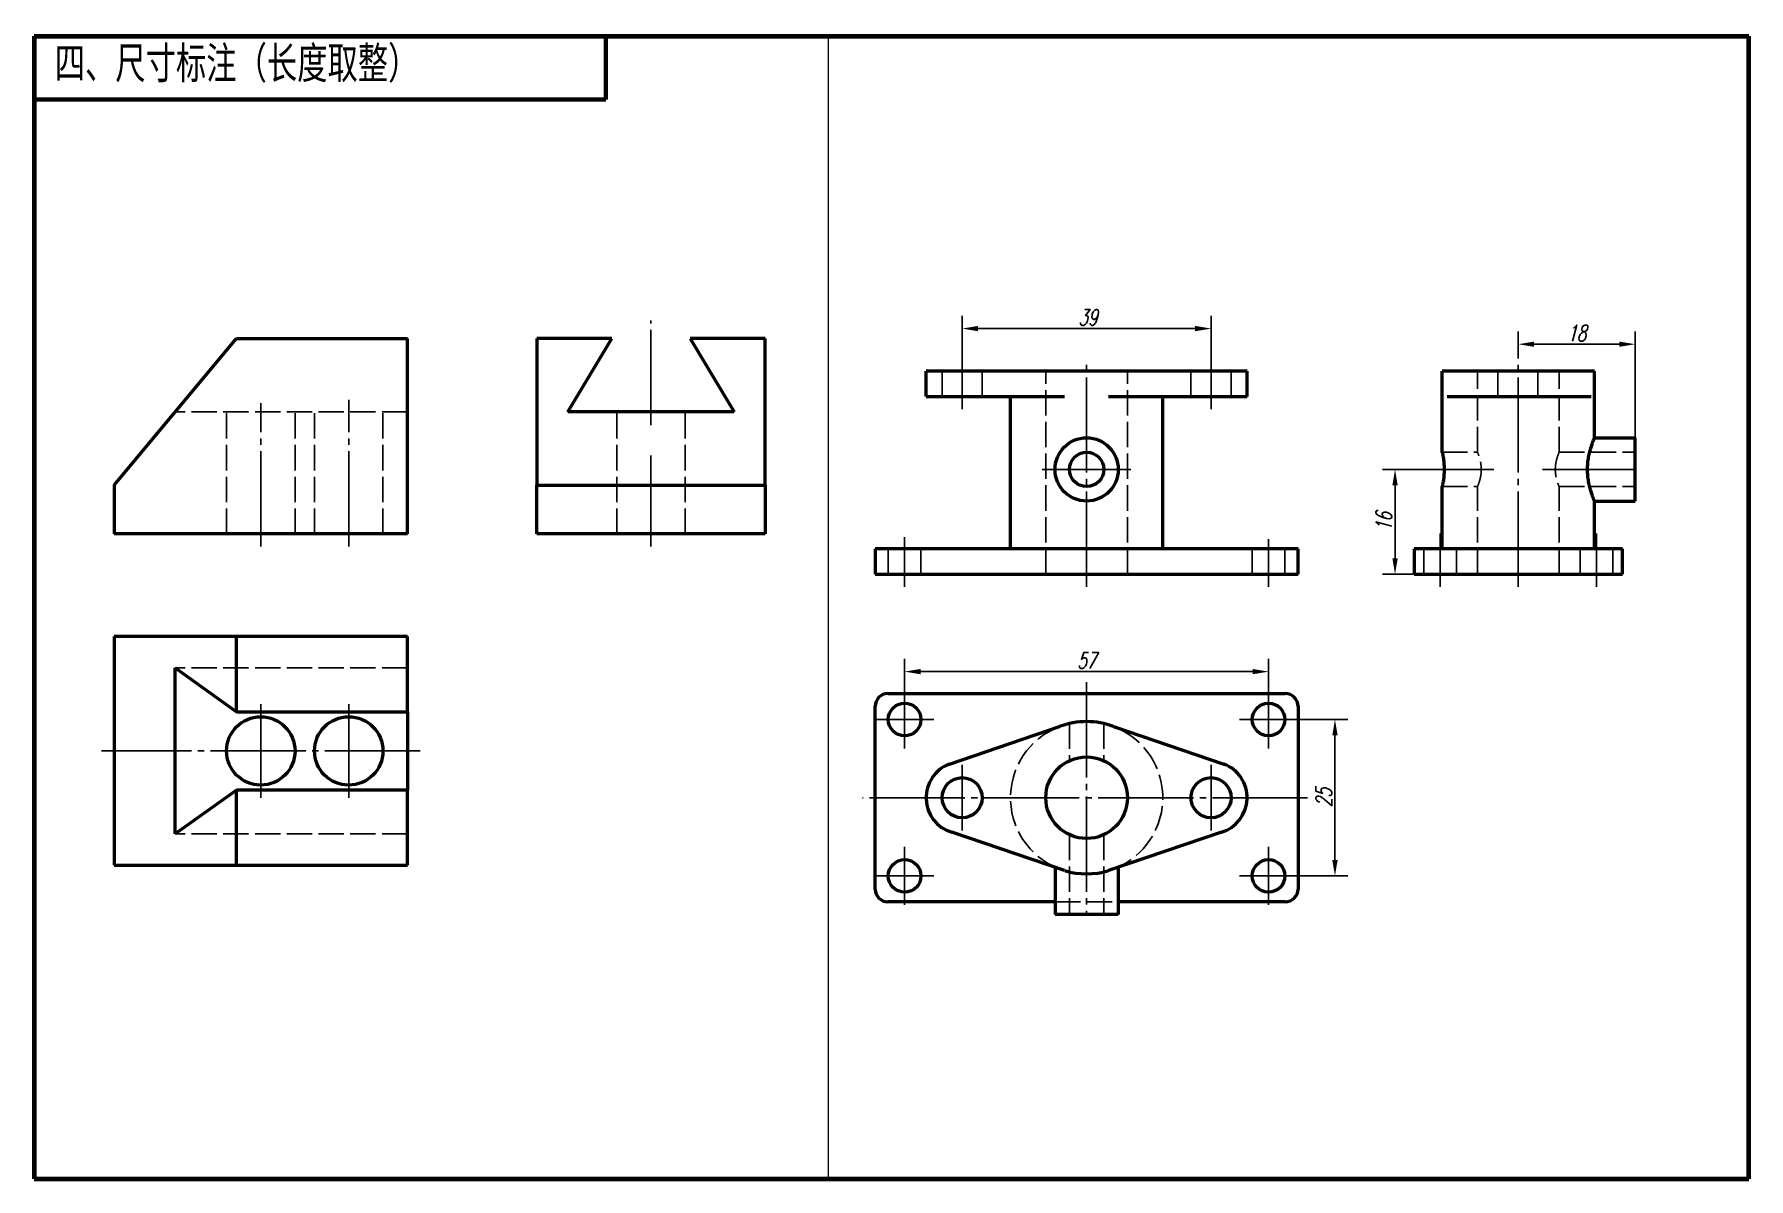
# Model space of a CAD drawing. Header units: millimetres. Extents: x -1426 to 345, y 2742 to 3124.
# Drawn here: x -526.3 to -256.3, y 2943.1 to 3123.4 of the extents above; entities that cross this region are included whole.
import ezdxf

# ---------------------------------------------------------------- set-up
doc = ezdxf.new("R2010")
doc.units = ezdxf.units.MM
doc.header["$PDMODE"] = 33
doc.header["$PDSIZE"] = 1.5
doc.linetypes.add('myCENTER', pattern=[18, 15, -1, 1, -1])
doc.linetypes.add('myHIDDEN', pattern=[5, 4, -1])
doc.layers.get('Defpoints').update_dxf_attribs({"lineweight": 20})
for name, color, linetype, lineweight in [('中心线', 7, 'myCENTER', 25), ('尺寸', 7, 'Continuous', 25), ('粗实线', 7, 'Continuous', 50), ('虚线', 7, 'myHIDDEN', 25)]:
    doc.layers.add(name, color=color, linetype=linetype, lineweight=lineweight)
doc.styles.add('尺寸文字1-2.5号', font='txt.shx', dxfattribs={"width": 0.7, "oblique": 15, "height": 2.5})
doc.styles.add('标题汉字1-5号', font='', dxfattribs={"width": 0.7, "height": 5})
doc.styles.get('标题汉字1-5号').set_extended_font_data('SimSun')
doc.dimstyles.new('尺寸25', dxfattribs={"dimtxt": 2.5, "dimasz": 2.5, "dimexe": 2, "dimexo": 0, "dimgap": 0.5, "dimtad": 1, "dimdec": 0, "dimdsep": 46, "dimtxsty": '尺寸文字1-2.5号', "dimcen": 0, "dimadec": 0, "dimazin": 0, "dimtfac": 1, "dimtdec": 0, "dimtmove": 0, "dimatfit": 3, "dimfxl": 1, "dimarcsym": 0})

# ---------------------------------------------------------------- blocks, each defined once
blk = doc.blocks.new('*D155')
at = {"layer": 'Defpoints', "color": 0, "lineweight": 0}
for p in [(-331.92, 3022.95), (-389.23, 3019.98), (-331.92, 3019.98)]:
    blk.add_point(p, dxfattribs=at)
at = {"layer": '尺寸', "color": 0, "lineweight": -2}
for p, q in [((-389.23, 3019.98), (-389.23, 3024.95)), ((-331.92, 3019.98), (-331.92, 3024.95)), ((-386.73, 3022.95), (-334.42, 3022.95))]:
    blk.add_line(p, q, dxfattribs=at)
at = {"layer": '尺寸', "color": 0, "lineweight": 0}
for points in [[(-386.73, 3023.37), (-386.73, 3022.54), (-389.23, 3022.95)], [(-334.42, 3023.37), (-334.42, 3022.54), (-331.92, 3022.95)]]:
    blk.add_solid(points, dxfattribs=at)
at = {"layer": '尺寸', "color": 0, "insert": (-360.57, 3024.7), "char_height": 2.5, "attachment_point": 5, "style": '尺寸文字1-2.5号'}
blk.add_mtext('57', dxfattribs=at)
blk = doc.blocks.new('*D156')
at = {"layer": 'Defpoints', "color": 0, "lineweight": 0}
for p in [(-327.34, 3015.41), (-321.46, 3015.41), (-327.34, 2990.77)]:
    blk.add_point(p, dxfattribs=at)
at = {"layer": '尺寸', "color": 0, "lineweight": -2}
for p, q in [((-327.34, 3015.41), (-319.46, 3015.41)), ((-321.46, 2993.27), (-321.46, 3012.91)), ((-327.34, 2990.77), (-319.46, 2990.77))]:
    blk.add_line(p, q, dxfattribs=at)
at = {"layer": '尺寸', "color": 0, "lineweight": 0}
for points in [[(-321.88, 3012.91), (-321.04, 3012.91), (-321.46, 3015.41)], [(-321.88, 2993.27), (-321.04, 2993.27), (-321.46, 2990.77)]]:
    blk.add_solid(points, dxfattribs=at)
at = {"layer": '尺寸', "color": 0, "insert": (-323.21, 3003.09), "char_height": 2.5, "attachment_point": 5, "rotation": 90, "style": '尺寸文字1-2.5号'}
blk.add_mtext('25', dxfattribs=at)
blk = doc.blocks.new('*D157')
at = {"layer": 'Defpoints', "color": 0, "lineweight": 0}
for p in [(-340.98, 3076.99), (-380.17, 3071.98), (-340.98, 3071.58)]:
    blk.add_point(p, dxfattribs=at)
at = {"layer": '尺寸', "color": 0, "lineweight": -2}
for p, q in [((-380.17, 3071.98), (-380.17, 3078.99)), ((-340.98, 3071.58), (-340.98, 3078.99)), ((-377.67, 3076.99), (-343.48, 3076.99))]:
    blk.add_line(p, q, dxfattribs=at)
at = {"layer": '尺寸', "color": 0, "lineweight": 0}
for points in [[(-377.67, 3077.41), (-377.67, 3076.57), (-380.17, 3076.99)], [(-343.48, 3077.41), (-343.48, 3076.57), (-340.98, 3076.99)]]:
    blk.add_solid(points, dxfattribs=at)
at = {"layer": '尺寸', "color": 0, "insert": (-360.39, 3078.74), "char_height": 2.5, "attachment_point": 5, "style": '尺寸文字1-2.5号'}
blk.add_mtext('39', dxfattribs=at)
blk = doc.blocks.new('*D158')
at = {"layer": 'Defpoints', "color": 0, "lineweight": 0}
for p in [(-274.19, 3074.53), (-292.59, 3072.3), (-274.19, 3059.77)]:
    blk.add_point(p, dxfattribs=at)
at = {"layer": '尺寸', "color": 0, "lineweight": -2}
for p, q in [((-292.59, 3072.3), (-292.59, 3076.53)), ((-274.19, 3059.77), (-274.19, 3076.53)), ((-290.09, 3074.53), (-276.69, 3074.53))]:
    blk.add_line(p, q, dxfattribs=at)
at = {"layer": '尺寸', "color": 0, "lineweight": 0}
for points in [[(-290.09, 3074.94), (-290.09, 3074.11), (-292.59, 3074.53)], [(-276.69, 3074.94), (-276.69, 3074.11), (-274.19, 3074.53)]]:
    blk.add_solid(points, dxfattribs=at)
at = {"layer": '尺寸', "color": 0, "insert": (-283.39, 3076.28), "char_height": 2.5, "attachment_point": 5, "style": '尺寸文字1-2.5号'}
blk.add_mtext('18', dxfattribs=at)
blk = doc.blocks.new('*D159')
at = {"layer": 'Defpoints', "color": 0, "lineweight": 0}
for p in [(-312, 3054.8), (-306.26, 3054.8), (-308.99, 3038.3)]:
    blk.add_point(p, dxfattribs=at)
at = {"layer": '尺寸', "color": 0, "lineweight": -2}
for p, q in [((-306.26, 3054.8), (-314, 3054.8)), ((-312, 3040.8), (-312, 3052.3)), ((-308.99, 3038.3), (-314, 3038.3))]:
    blk.add_line(p, q, dxfattribs=at)
at = {"layer": '尺寸', "color": 0, "lineweight": 0}
for points in [[(-312.42, 3052.3), (-311.58, 3052.3), (-312, 3054.8)], [(-312.42, 3040.8), (-311.58, 3040.8), (-312, 3038.3)]]:
    blk.add_solid(points, dxfattribs=at)
at = {"layer": '尺寸', "color": 0, "insert": (-313.75, 3046.55), "char_height": 2.5, "attachment_point": 5, "rotation": 90, "style": '尺寸文字1-2.5号'}
blk.add_mtext('16', dxfattribs=at)

msp = doc.modelspace()

# ---------------------------------------------------------------- linework, layer by layer
at = {"lineweight": 100}
for p, q in [((-526.3, 3123.07), (-256.3, 3123.07)), ((-526.3, 3123.07), (-526.3, 2943.07)), ((-256.3, 2943.07), (-256.3, 3123.07)), ((-526.3, 2943.07), (-256.3, 2943.07))]:
    msp.add_line(p, q, dxfattribs=at)
for p, q in [((-526.3, 3123.07), (-436.3, 3123.07)), ((-436.3, 3123.07), (-346.3, 3123.07)), ((-346.3, 3123.07), (-256.3, 3123.07)), ((-256.3, 3123.07), (-256.3, 3033.07)), ((-256.3, 3033.07), (-256.3, 2943.07))]:
    msp.add_line(p, q)
at = {"lineweight": 0}
for p, q in [((-526.3, 3123.07), (-526.3, 3113.07)), ((-526.3, 3123.07), (-406.3, 3123.07)), ((-401.27, 3123.35), (-401.27, 2943.35))]:
    msp.add_line(p, q, dxfattribs=at)
at = {"lineweight": 70}
for p, q in [((-436.3, 3113.07), (-436.3, 3123.07)), ((-526.3, 3113.07), (-436.3, 3113.07))]:
    msp.add_line(p, q, dxfattribs=at)
at = {"layer": '中心线'}
for p, q in [((-429.18, 3061.8), (-429.18, 3078.24)), ((-380.17, 3064.3), (-380.17, 3071.98)), ((-360.57, 3036.3), (-360.57, 3072.3)), ((-340.98, 3064.3), (-340.98, 3071.58)), ((-292.59, 3036.3), (-292.59, 3072.3)), ((-490.63, 3042.66), (-490.63, 3065.24)), ((-476.78, 3042.66), (-476.78, 3065.74)), ((-429.18, 3042.66), (-429.18, 3056.99)), ((-367.55, 3054.8), (-353.6, 3054.8)), ((-306.26, 3054.8), (-296.42, 3054.8)), ((-288.76, 3054.8), (-274.19, 3054.8)), ((-389.23, 3036.3), (-389.23, 3044.15)), ((-331.92, 3036.3), (-331.92, 3043.8)), ((-304.91, 3036.3), (-304.91, 3044.72)), ((-280.27, 3036.3), (-280.27, 3044.72)), ((-389.23, 3010.83), (-389.23, 3019.98)), ((-360.57, 3021.27), (-360.57, 2984.69)), ((-331.92, 3019.98), (-331.92, 3010.83)), ((-490.63, 3003.07), (-490.63, 3017.84)), ((-476.78, 3003.07), (-476.78, 3017.84)), ((-393.81, 3015.41), (-384.66, 3015.41)), ((-336.49, 3015.41), (-327.34, 3015.41)), ((-465.54, 3010.46), (-515.71, 3010.46)), ((-380.17, 2997.92), (-380.17, 3008.25)), ((-340.98, 2997.92), (-340.98, 3008.25)), ((-325.76, 3003.09), (-395.87, 3003.09)), ((-389.23, 2986.2), (-389.23, 2995.34)), ((-331.92, 2995.34), (-331.92, 2986.2)), ((-384.66, 2990.77), (-393.81, 2990.77)), ((-336.49, 2990.77), (-327.34, 2990.77))]:
    msp.add_line(p, q, dxfattribs=at)
at = {"layer": '粗实线', "extrusion": (0, 1, 0)}
for p, q in [((-513.71, 3052.35), (-494.48, 3075.44)), ((-494.48, 3075.44), (-467.54, 3075.44)), ((-467.54, 3044.66), (-467.54, 3075.44)), ((-435.34, 3075.44), (-447.18, 3075.44)), ((-447.18, 3075.44), (-447.18, 3052.35)), ((-442.26, 3063.89), (-435.34, 3075.44)), ((-411.18, 3075.44), (-423.02, 3075.44)), ((-423.02, 3075.44), (-416.1, 3063.89)), ((-411.18, 3052.35), (-411.18, 3075.44)), ((-385.85, 3066.3), (-385.85, 3070.3)), ((-381.8, 3070.3), (-385.85, 3070.3)), ((-364.03, 3070.3), (-381.8, 3070.3)), ((-357.12, 3070.3), (-364.03, 3070.3)), ((-339.35, 3070.3), (-357.12, 3070.3)), ((-335.3, 3070.3), (-339.35, 3070.3)), ((-335.3, 3066.3), (-335.3, 3070.3)), ((-304.57, 3057.5), (-304.57, 3070.3)), ((-303.79, 3070.3), (-304.57, 3070.3)), ((-297.2, 3070.3), (-303.79, 3070.3)), ((-286.45, 3070.3), (-297.2, 3070.3)), ((-281.11, 3070.3), (-286.45, 3070.3)), ((-280.6, 3070.3), (-281.11, 3070.3)), ((-280.6, 3059.77), (-280.6, 3070.3)), ((-385.85, 3066.3), (-381.8, 3066.3)), ((-381.8, 3066.3), (-364.03, 3066.3)), ((-372.56, 3042.3), (-372.56, 3066.3)), ((-357.12, 3066.3), (-339.35, 3066.3)), ((-348.59, 3042.3), (-348.59, 3066.3)), ((-339.35, 3066.3), (-335.3, 3066.3)), ((-303.79, 3066.3), (-297.2, 3066.3)), ((-297.2, 3066.3), (-286.45, 3066.3)), ((-286.45, 3066.3), (-281.11, 3066.3)), ((-416.1, 3063.89), (-442.26, 3063.89)), ((-280.6, 3059.77), (-274.19, 3059.77)), ((-274.19, 3049.82), (-274.19, 3059.77)), ((-513.71, 3052.35), (-513.71, 3044.66)), ((-447.18, 3052.35), (-411.18, 3052.35)), ((-447.18, 3044.66), (-447.18, 3052.35)), ((-411.18, 3052.35), (-411.18, 3044.66)), ((-304.57, 3042.3), (-304.57, 3052.09)), ((-280.6, 3049.82), (-274.19, 3049.82)), ((-280.6, 3042.3), (-280.6, 3049.82)), ((-467.54, 3044.66), (-513.71, 3044.66)), ((-411.18, 3044.66), (-447.18, 3044.66)), ((-391.87, 3042.3), (-393.87, 3042.3)), ((-393.87, 3042.3), (-393.87, 3038.3)), ((-329.28, 3042.3), (-391.87, 3042.3)), ((-327.28, 3042.3), (-329.28, 3042.3)), ((-327.28, 3038.3), (-327.28, 3042.3)), ((-308.99, 3042.3), (-308.99, 3038.3)), ((-306.99, 3042.3), (-308.99, 3042.3)), ((-278.19, 3042.3), (-306.99, 3042.3)), ((-276.19, 3042.3), (-278.19, 3042.3)), ((-276.19, 3038.3), (-276.19, 3042.3)), ((-393.87, 3038.3), (-391.87, 3038.3)), ((-391.87, 3038.3), (-329.28, 3038.3)), ((-329.28, 3038.3), (-327.28, 3038.3)), ((-308.99, 3038.3), (-306.99, 3038.3)), ((-306.99, 3038.3), (-278.19, 3038.3)), ((-278.19, 3038.3), (-276.19, 3038.3))]:
    msp.add_line(p, q, dxfattribs=at)
at = {"layer": '粗实线'}
for p, q in [((-513.71, 3028.46), (-513.71, 2992.46)), ((-494.48, 3028.46), (-513.71, 3028.46)), ((-494.48, 3016.61), (-494.48, 3028.46)), ((-467.54, 3028.46), (-494.48, 3028.46)), ((-467.54, 3016.61), (-467.54, 3028.46)), ((-504.09, 2997.38), (-504.09, 3023.54)), ((-504.09, 3023.54), (-494.48, 3016.61)), ((-391.87, 3019.49), (-329.28, 3019.49)), ((-494.48, 3016.61), (-467.54, 3016.61)), ((-467.54, 3016.61), (-467.54, 3004.3)), ((-393.87, 2988.69), (-393.87, 3017.49)), ((-327.28, 3017.49), (-327.28, 2988.69)), ((-382.18, 3008.4), (-364.83, 3014.29)), ((-356.32, 3014.29), (-338.97, 3008.4)), ((-494.48, 3004.3), (-504.09, 2997.38)), ((-494.48, 2992.46), (-494.48, 3004.3)), ((-467.54, 3004.3), (-494.48, 3004.3)), ((-467.54, 2992.46), (-467.54, 3004.3)), ((-364.03, 2991.61), (-381.8, 2997.65)), ((-339.35, 2997.65), (-357.12, 2991.61)), ((-513.71, 2992.46), (-494.48, 2992.46)), ((-494.48, 2992.46), (-467.54, 2992.46)), ((-365.55, 2992.07), (-365.55, 2984.69)), ((-355.6, 2992.07), (-355.6, 2984.69)), ((-365.55, 2986.69), (-391.87, 2986.69)), ((-329.28, 2986.69), (-355.6, 2986.69)), ((-355.6, 2984.69), (-365.55, 2984.69))]:
    msp.add_line(p, q, dxfattribs=at)
for centre, radius in [((-360.57, 3054.8), 4.98), ((-360.57, 3054.8), 2.71), ((-389.23, 3015.41), 2.57), ((-331.92, 3015.41), 2.57), ((-490.63, 3010.46), 5.39), ((-476.78, 3010.46), 5.39), ((-360.57, 3003.09), 6.43), ((-380.17, 3003.09), 3.16), ((-340.98, 3003.09), 3.16), ((-389.23, 2990.77), 2.57), ((-331.92, 2990.77), 2.57)]:
    msp.add_circle(centre, radius, dxfattribs=at)
for centre, radius, start, end in [((-391.87, 3017.49), 2, 90, 180), ((-329.28, 3017.49), 2, 0, 90), ((-360.57, 3003.09), 11.99, 69.2075, 110.7925), ((-380.17, 3003.09), 5.68, 110.7925, 253.2707), ((-340.98, 3003.09), 5.68, 286.7293, 69.2075), ((-360.57, 3003.09), 11.99, 253.2707, 286.7293), ((-391.87, 2988.69), 2, 180, 270), ((-329.28, 2988.69), 2, 270, 0)]:
    msp.add_arc(centre, radius, start, end, dxfattribs=at)
for points, knots in [([(-280.6, 3049.82), (-280.6, 3049.82), (-280.61, 3049.85), (-280.67, 3049.98), (-280.71, 3050.08), (-280.8, 3050.33), (-280.86, 3050.49), (-280.99, 3050.85), (-281.06, 3051.06), (-281.2, 3051.5), (-281.27, 3051.74), (-281.4, 3052.28), (-281.46, 3052.58), (-281.57, 3053.19), (-281.61, 3053.51), (-281.67, 3054.15), (-281.68, 3054.48), (-281.68, 3055.11), (-281.67, 3055.44), (-281.61, 3056.09), (-281.57, 3056.41), (-281.46, 3057.02), (-281.4, 3057.31), (-281.27, 3057.85), (-281.2, 3058.1), (-281.06, 3058.53), (-280.99, 3058.74), (-280.86, 3059.1), (-280.8, 3059.26), (-280.71, 3059.52), (-280.67, 3059.61), (-280.61, 3059.74), (-280.6, 3059.77), (-280.6, 3059.77)], [18.996417, 18.996417, 18.996417, 18.996417, 21.369556, 21.369556, 23.742696, 23.742696, 26.115835, 26.115835, 28.488975, 28.488975, 30.864939, 30.864939, 33.240904, 33.240904, 35.616869, 35.616869, 37.992834, 37.992834, 40.368798, 40.368798, 42.744763, 42.744763, 45.120728, 45.120728, 47.496693, 47.496693, 49.869832, 49.869832, 52.242972, 52.242972, 54.616111, 54.616111, 56.989251, 56.989251, 56.989251, 56.989251]), ([(-304.57, 3057.5), (-304.57, 3057.5), (-304.57, 3057.49), (-304.55, 3057.42), (-304.54, 3057.37), (-304.51, 3057.23), (-304.5, 3057.14), (-304.46, 3056.94), (-304.44, 3056.83), (-304.4, 3056.59), (-304.38, 3056.46), (-304.34, 3056.16), (-304.32, 3056), (-304.3, 3055.67), (-304.28, 3055.49), (-304.27, 3055.14), (-304.26, 3054.97), (-304.26, 3054.63), (-304.27, 3054.45), (-304.28, 3054.1), (-304.3, 3053.93), (-304.32, 3053.59), (-304.34, 3053.43), (-304.38, 3053.14), (-304.4, 3053), (-304.44, 3052.76), (-304.46, 3052.65), (-304.5, 3052.45), (-304.51, 3052.37), (-304.54, 3052.23), (-304.55, 3052.17), (-304.57, 3052.11), (-304.57, 3052.09), (-304.57, 3052.09)], [10.237045, 10.237045, 10.237045, 10.237045, 11.516616, 11.516616, 12.796188, 12.796188, 14.075759, 14.075759, 15.355331, 15.355331, 16.635021, 16.635021, 17.91471, 17.91471, 19.1944, 19.1944, 20.474089, 20.474089, 21.753779, 21.753779, 23.033468, 23.033468, 24.313158, 24.313158, 25.592847, 25.592847, 26.872419, 26.872419, 28.151991, 28.151991, 29.431562, 29.431562, 30.711134, 30.711134, 30.711134, 30.711134])]:
    msp.add_open_spline(points, degree=3, knots=knots, dxfattribs=at)
at = {"layer": '虚线', "extrusion": (0, 1, 0)}
for p, q in [((-383.33, 3066.3), (-383.33, 3070.3)), ((-377, 3066.3), (-377, 3070.3)), ((-367, 3038.3), (-367, 3070.3)), ((-354.15, 3038.3), (-354.15, 3070.3)), ((-344.15, 3066.3), (-344.15, 3070.3)), ((-337.82, 3066.3), (-337.82, 3070.3)), ((-299.02, 3057.5), (-299.02, 3070.3)), ((-295.82, 3066.3), (-295.82, 3070.3)), ((-289.49, 3066.3), (-289.49, 3070.3)), ((-286.16, 3057.5), (-286.16, 3070.3)), ((-467.54, 3063.89), (-504.09, 3063.89)), ((-496.01, 3044.66), (-496.01, 3063.89)), ((-485.24, 3044.66), (-485.24, 3063.89)), ((-482.16, 3044.66), (-482.16, 3063.89)), ((-471.39, 3044.66), (-471.39, 3063.89)), ((-434.57, 3044.66), (-434.57, 3063.89)), ((-423.79, 3044.66), (-423.79, 3063.89)), ((-304.57, 3057.5), (-299.02, 3057.5)), ((-286.16, 3057.5), (-274.19, 3057.5)), ((-304.57, 3052.09), (-299.02, 3052.09)), ((-299.02, 3038.3), (-299.02, 3052.09)), ((-286.16, 3038.3), (-286.16, 3052.09)), ((-286.16, 3052.09), (-274.19, 3052.09)), ((-391.81, 3042.3), (-391.81, 3038.3)), ((-386.66, 3042.3), (-386.66, 3038.3)), ((-334.49, 3038.3), (-334.49, 3042.3)), ((-329.34, 3038.3), (-329.34, 3042.3)), ((-307.48, 3038.3), (-307.48, 3042.3)), ((-302.33, 3038.3), (-302.33, 3042.3)), ((-282.84, 3042.3), (-282.84, 3038.3)), ((-277.69, 3042.3), (-277.69, 3038.3))]:
    msp.add_line(p, q, dxfattribs=at)
at = {"layer": '虚线'}
for p, q in [((-467.54, 3023.54), (-504.09, 3023.54)), ((-363.28, 3014.77), (-363.28, 3008.92)), ((-357.87, 3014.77), (-357.87, 3008.92)), ((-467.54, 2997.38), (-504.09, 2997.38)), ((-363.28, 2997.26), (-363.28, 2984.69)), ((-357.87, 2997.26), (-357.87, 2984.69)), ((-365.55, 2992.18), (-365.55, 2992.07)), ((-355.6, 2992.18), (-355.6, 2992.07)), ((-365.55, 2986.69), (-355.6, 2986.69))]:
    msp.add_line(p, q, dxfattribs=at)
for start, end in [(110.7925, 253.2707), (286.7293, 69.2075)]:
    msp.add_arc((-360.57, 3003.09), 11.99, start, end, dxfattribs=at)
for points in [[(-299.02, 3052.09), (-299.02, 3052.09), (-299.01, 3052.11), (-298.98, 3052.18), (-298.96, 3052.23), (-298.9, 3052.37), (-298.87, 3052.45), (-298.8, 3052.65), (-298.76, 3052.76), (-298.69, 3053), (-298.65, 3053.14), (-298.57, 3053.43), (-298.54, 3053.59), (-298.48, 3053.92), (-298.46, 3054.1), (-298.43, 3054.45), (-298.42, 3054.62), (-298.42, 3054.97), (-298.43, 3055.15), (-298.46, 3055.5), (-298.48, 3055.67), (-298.54, 3056.01), (-298.57, 3056.16), (-298.65, 3056.46), (-298.69, 3056.59), (-298.76, 3056.83), (-298.8, 3056.94), (-298.87, 3057.14), (-298.9, 3057.23), (-298.96, 3057.37), (-298.98, 3057.42), (-299.01, 3057.49), (-299.02, 3057.5), (-299.02, 3057.5)], [(-286.16, 3057.5), (-286.16, 3057.5), (-286.17, 3057.49), (-286.19, 3057.42), (-286.22, 3057.37), (-286.27, 3057.23), (-286.3, 3057.14), (-286.38, 3056.94), (-286.41, 3056.83), (-286.49, 3056.59), (-286.53, 3056.46), (-286.6, 3056.16), (-286.64, 3056.01), (-286.69, 3055.67), (-286.72, 3055.5), (-286.75, 3055.15), (-286.76, 3054.97), (-286.76, 3054.62), (-286.75, 3054.45), (-286.72, 3054.1), (-286.69, 3053.92), (-286.64, 3053.59), (-286.6, 3053.43), (-286.53, 3053.14), (-286.49, 3053), (-286.41, 3052.76), (-286.38, 3052.65), (-286.3, 3052.45), (-286.27, 3052.37), (-286.22, 3052.23), (-286.19, 3052.18), (-286.17, 3052.11), (-286.16, 3052.09), (-286.16, 3052.09)]]:
    msp.add_open_spline(points, degree=3, knots=[10.340721, 10.340721, 10.340721, 10.340721, 11.632492, 11.632492, 12.924262, 12.924262, 14.216033, 14.216033, 15.507804, 15.507804, 16.801213, 16.801213, 18.094623, 18.094623, 19.388032, 19.388032, 20.681441, 20.681441, 21.974851, 21.974851, 23.26826, 23.26826, 24.561669, 24.561669, 25.855078, 25.855078, 27.146849, 27.146849, 28.43862, 28.43862, 29.730391, 29.730391, 31.022162, 31.022162, 31.022162, 31.022162], dxfattribs=at)

# ---------------------------------------------------------------- texts
at = {"lineweight": 0, "insert": (-523.09, 3121.34), "char_height": 5, "attachment_point": 1, "style": '标题汉字1-5号'}
msp.add_mtext_dynamic_manual_height_columns('{\\fFangSong|b0|i0|c134|p49;四、尺寸标注（长度取整）}', width=86.7885, gutter_width=25, heights=[0], dxfattribs=at)

# ---------------------------------------------------------------- dimensions: what is measured, and where the dimension line sits
at = {"layer": '尺寸'}
dim = msp.add_linear_dim(base=(-340.98, 3076.99), p1=(-380.17, 3071.98), p2=(-340.98, 3071.58), text='39', dimstyle='尺寸25', dxfattribs=at)
dim.commit()
dim.dimension.update_dxf_attribs({"geometry": '*D157', "text_midpoint": (-360.39, 3076.99), "dimtype": 160})
dim = msp.add_linear_dim(base=(-274.19, 3074.53), p1=(-292.59, 3072.3), p2=(-274.19, 3059.77), dimstyle='尺寸25', override={"dimatfit": 2}, dxfattribs=at)
dim.commit()
dim.dimension.update_dxf_attribs({"geometry": '*D158', "text_midpoint": (-283.39, 3076.28)})
dim = msp.add_linear_dim(base=(-312.0006, 3054.7968), p1=(-308.9873, 3038.305), p2=(-306.2638, 3054.7968), angle=90, dimstyle='尺寸25', override={"dimatfit": 2}, dxfattribs=at)
dim.commit()
dim.dimension.update_dxf_attribs({"geometry": '*D159', "text_midpoint": (-313.7506, 3046.5509)})
dim = msp.add_linear_dim(base=(-331.92, 3022.95), p1=(-389.23, 3019.98), p2=(-331.92, 3019.98), text='57', dimstyle='尺寸25', dxfattribs=at)
dim.commit()
dim.dimension.update_dxf_attribs({"geometry": '*D155', "text_midpoint": (-360.57, 3024.7)})
dim = msp.add_linear_dim(base=(-321.46, 3015.41), p1=(-327.34, 2990.77), p2=(-327.34, 3015.41), angle=90, text='25', dimstyle='尺寸25', dxfattribs=at)
dim.commit()
dim.dimension.update_dxf_attribs({"geometry": '*D156', "text_midpoint": (-323.21, 3003.09)})

doc.saveas('drawing.dxf')
